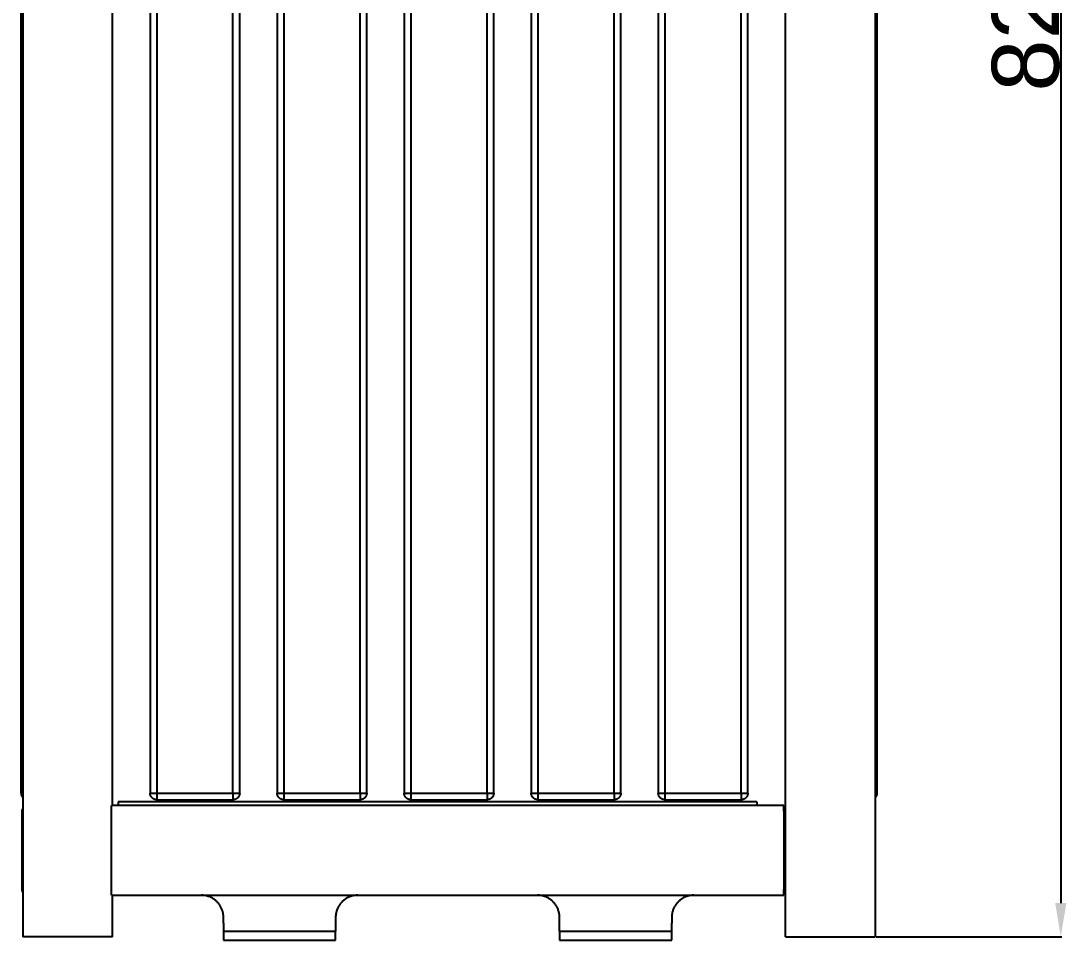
# Model space of a CAD drawing. Header units: millimetres. Extents: x 0 to 3480, y 0 to 2432.
# Drawn here: x 1505.9 to 1974.1, y 1158.8 to 1569 of the extents above; entities that cross this region are included whole.
import ezdxf

# ---------------------------------------------------------------- set-up
doc = ezdxf.new("R2010")
doc.units = ezdxf.units.MM
doc.header["$MEASUREMENT"] = 0
doc.layers.add('Domyślny', color=7, linetype='Continuous', true_color=0x000000)
doc.layers.add('Utwórz2D linie widoczne', color=7, linetype='Continuous', true_color=0x000000)
doc.styles.add('Arial', font='arial.ttf')
doc.dimstyles.new('Domyślny', dxfattribs={"dimtxt": 30, "dimasz": 15, "dimexe": 0.5, "dimexo": 0.5, "dimgap": 0.25, "dimtad": 1, "dimtoh": 1, "dimdec": 0, "dimzin": 1, "dimdsep": 46, "dimtxsty": 'Arial', "dimcen": 0.5, "dimazin": 0, "dimtfac": 1, "dimtdec": 4, "dimtix": 1, "dimtmove": 1, "dimatfit": 3, "dimfxl": 0, "dimtolj": 1, "dimtzin": 1, "dimarcsym": 0})

# ---------------------------------------------------------------- blocks, each defined once
blk = doc.blocks.new('*D2')
at = {"layer": 'Defpoints', "color": 0}
for p in [(1887.1, 1984.66), (1887.1, 1160.25), (1969.97, 1160.25)]:
    blk.add_point(p, dxfattribs=at)
at = {"layer": 'Domyślny', "color": 0, "lineweight": -2}
for p, q in [((1887.6, 1984.66), (1970.47, 1984.66)), ((1969.97, 1969.66), (1969.97, 1175.25)), ((1887.6, 1160.25), (1970.47, 1160.25))]:
    blk.add_line(p, q, dxfattribs=at)
at = {"layer": 'Domyślny', "color": 0}
for points in [[(1972.47, 1969.66), (1967.47, 1969.66), (1969.97, 1984.66)], [(1967.47, 1175.25), (1972.47, 1175.25), (1969.97, 1160.25)]]:
    blk.add_solid(points, dxfattribs=at)
at = {"layer": 'Domyślny', "color": 0, "insert": (1954.41, 1572.45), "char_height": 30, "attachment_point": 5, "rotation": 90, "style": 'Arial'}
blk.add_mtext('\\A1;824', dxfattribs=at)

msp = doc.modelspace()

# ---------------------------------------------------------------- linework, layer by layer
at = {"layer": 'Utwórz2D linie widoczne'}
for p, q in [((1506.74, 1940.25), (1506.74, 1160.25)), ((1546.74, 1218.78), (1546.74, 1938.45)), ((1847.1, 1160.25), (1847.1, 1938.45)), ((1887.1, 1940.25), (1887.1, 1160.25)), ((1505.9, 1933.39), (1505.9, 1224.39)), ((1563.52, 1933.39), (1563.52, 1224.39)), ((1566.52, 1933.39), (1566.52, 1224.39)), ((1600.52, 1224.39), (1600.52, 1933.39)), ((1603.52, 1224.39), (1603.52, 1933.39)), ((1620.22, 1933.39), (1620.22, 1224.39)), ((1623.22, 1933.39), (1623.22, 1224.39)), ((1657.22, 1224.39), (1657.22, 1933.39)), ((1660.22, 1224.39), (1660.22, 1933.39)), ((1676.92, 1933.39), (1676.92, 1224.39)), ((1679.92, 1933.39), (1679.92, 1224.39)), ((1713.92, 1224.39), (1713.92, 1933.39)), ((1716.92, 1224.39), (1716.92, 1933.39)), ((1733.62, 1933.39), (1733.62, 1224.39)), ((1736.62, 1933.39), (1736.62, 1224.39)), ((1770.62, 1224.39), (1770.62, 1933.39)), ((1773.62, 1224.39), (1773.62, 1933.39)), ((1790.32, 1933.39), (1790.32, 1224.39)), ((1793.32, 1933.39), (1793.32, 1224.39)), ((1827.32, 1224.39), (1827.32, 1933.39)), ((1830.32, 1224.39), (1830.32, 1933.39)), ((1887.94, 1933.39), (1887.94, 1224.39)), ((1506.74, 1224.39), (1505.9, 1224.39)), ((1505.9, 1224.39), (1505.9, 1224.29)), ((1505.9, 1224.29), (1505.91, 1224.18)), ((1505.91, 1224.18), (1505.92, 1224.08)), ((1505.92, 1224.08), (1505.93, 1223.98)), ((1505.93, 1223.98), (1505.95, 1223.87)), ((1505.95, 1223.87), (1505.97, 1223.77)), ((1505.97, 1223.77), (1505.99, 1223.67)), ((1505.99, 1223.67), (1506.02, 1223.57)), ((1506.02, 1223.57), (1506.05, 1223.47)), ((1506.05, 1223.47), (1506.08, 1223.37)), ((1506.08, 1223.37), (1506.12, 1223.27)), ((1506.12, 1223.27), (1506.16, 1223.17)), ((1506.16, 1223.17), (1506.2, 1223.08)), ((1506.2, 1223.08), (1506.25, 1222.99)), ((1506.25, 1222.99), (1506.3, 1222.9)), ((1506.3, 1222.9), (1506.35, 1222.81)), ((1506.35, 1222.81), (1506.41, 1222.72)), ((1506.41, 1222.72), (1506.47, 1222.63)), ((1506.47, 1222.63), (1506.53, 1222.55)), ((1506.53, 1222.55), (1506.6, 1222.47)), ((1506.6, 1222.47), (1506.67, 1222.39)), ((1506.67, 1222.39), (1506.74, 1222.31)), ((1563.52, 1224.39), (1566.52, 1224.39)), ((1563.52, 1224.39), (1563.52, 1224.39)), ((1563.52, 1224.29), (1563.52, 1224.39)), ((1563.53, 1224.19), (1563.52, 1224.29)), ((1563.53, 1224.09), (1563.53, 1224.19)), ((1563.55, 1223.98), (1563.53, 1224.09)), ((1563.56, 1223.88), (1563.55, 1223.98)), ((1563.58, 1223.78), (1563.56, 1223.88)), ((1563.6, 1223.68), (1563.58, 1223.78)), ((1563.63, 1223.58), (1563.6, 1223.68)), ((1563.66, 1223.49), (1563.63, 1223.58)), ((1563.69, 1223.39), (1563.66, 1223.49)), ((1563.73, 1223.29), (1563.69, 1223.39)), ((1563.77, 1223.2), (1563.73, 1223.29)), ((1563.81, 1223.1), (1563.77, 1223.2)), ((1563.85, 1223.01), (1563.81, 1223.1)), ((1563.9, 1222.92), (1563.85, 1223.01)), ((1563.96, 1222.83), (1563.9, 1222.92)), ((1564.01, 1222.75), (1563.96, 1222.83)), ((1564.07, 1222.66), (1564.01, 1222.75)), ((1564.13, 1222.58), (1564.07, 1222.66)), ((1564.19, 1222.5), (1564.13, 1222.58)), ((1564.26, 1222.42), (1564.19, 1222.5)), ((1564.33, 1222.35), (1564.26, 1222.42)), ((1564.4, 1222.27), (1564.33, 1222.35)), ((1564.47, 1222.2), (1564.4, 1222.27)), ((1564.55, 1222.13), (1564.47, 1222.2)), ((1564.63, 1222.07), (1564.55, 1222.13)), ((1564.71, 1222), (1564.63, 1222.07)), ((1564.79, 1221.94), (1564.71, 1222)), ((1566.52, 1224.39), (1600.52, 1224.39)), ((1566.52, 1224.39), (1566.52, 1221.39)), ((1600.52, 1224.39), (1603.52, 1224.39)), ((1600.52, 1224.39), (1600.52, 1221.39)), ((1602.33, 1222), (1602.25, 1221.94)), ((1602.41, 1222.07), (1602.33, 1222)), ((1602.49, 1222.13), (1602.41, 1222.07)), ((1602.57, 1222.2), (1602.49, 1222.13)), ((1602.64, 1222.27), (1602.57, 1222.2)), ((1602.71, 1222.35), (1602.64, 1222.27)), ((1602.78, 1222.42), (1602.71, 1222.35)), ((1602.85, 1222.5), (1602.78, 1222.42)), ((1602.91, 1222.58), (1602.85, 1222.5)), ((1602.97, 1222.66), (1602.91, 1222.58)), ((1603.03, 1222.75), (1602.97, 1222.66)), ((1603.08, 1222.83), (1603.03, 1222.75)), ((1603.13, 1222.92), (1603.08, 1222.83)), ((1603.18, 1223.01), (1603.13, 1222.92)), ((1603.23, 1223.1), (1603.18, 1223.01)), ((1603.27, 1223.2), (1603.23, 1223.1)), ((1603.31, 1223.29), (1603.27, 1223.2)), ((1603.35, 1223.39), (1603.31, 1223.29)), ((1603.38, 1223.49), (1603.35, 1223.39)), ((1603.41, 1223.58), (1603.38, 1223.49)), ((1603.43, 1223.68), (1603.41, 1223.58)), ((1603.46, 1223.78), (1603.43, 1223.68)), ((1603.48, 1223.88), (1603.46, 1223.78)), ((1603.49, 1223.98), (1603.48, 1223.88)), ((1603.5, 1224.09), (1603.49, 1223.98)), ((1603.51, 1224.19), (1603.5, 1224.09)), ((1603.52, 1224.29), (1603.51, 1224.19)), ((1603.52, 1224.39), (1603.52, 1224.29)), ((1620.22, 1224.39), (1623.22, 1224.39)), ((1620.22, 1224.39), (1620.22, 1224.39)), ((1620.22, 1224.29), (1620.22, 1224.39)), ((1620.23, 1224.19), (1620.22, 1224.29)), ((1620.23, 1224.09), (1620.23, 1224.19)), ((1620.25, 1223.98), (1620.23, 1224.09)), ((1620.26, 1223.88), (1620.25, 1223.98)), ((1620.28, 1223.78), (1620.26, 1223.88)), ((1620.3, 1223.68), (1620.28, 1223.78)), ((1620.33, 1223.58), (1620.3, 1223.68)), ((1620.36, 1223.49), (1620.33, 1223.58)), ((1620.39, 1223.39), (1620.36, 1223.49)), ((1620.43, 1223.29), (1620.39, 1223.39)), ((1620.47, 1223.2), (1620.43, 1223.29)), ((1620.51, 1223.1), (1620.47, 1223.2)), ((1620.55, 1223.01), (1620.51, 1223.1)), ((1620.6, 1222.92), (1620.55, 1223.01)), ((1620.66, 1222.83), (1620.6, 1222.92)), ((1620.71, 1222.75), (1620.66, 1222.83)), ((1620.77, 1222.66), (1620.71, 1222.75)), ((1620.83, 1222.58), (1620.77, 1222.66)), ((1620.89, 1222.5), (1620.83, 1222.58)), ((1620.96, 1222.42), (1620.89, 1222.5)), ((1621.03, 1222.35), (1620.96, 1222.42)), ((1621.1, 1222.27), (1621.03, 1222.35)), ((1621.17, 1222.2), (1621.1, 1222.27)), ((1621.25, 1222.13), (1621.17, 1222.2)), ((1621.33, 1222.07), (1621.25, 1222.13)), ((1621.41, 1222), (1621.33, 1222.07)), ((1621.49, 1221.94), (1621.41, 1222)), ((1623.22, 1224.39), (1657.22, 1224.39)), ((1623.22, 1224.39), (1623.22, 1221.39)), ((1657.22, 1224.39), (1660.22, 1224.39)), ((1657.22, 1224.39), (1657.22, 1221.39)), ((1659.03, 1222), (1658.95, 1221.94)), ((1659.11, 1222.07), (1659.03, 1222)), ((1659.19, 1222.13), (1659.11, 1222.07)), ((1659.27, 1222.2), (1659.19, 1222.13)), ((1659.34, 1222.27), (1659.27, 1222.2)), ((1659.41, 1222.35), (1659.34, 1222.27)), ((1659.48, 1222.42), (1659.41, 1222.35)), ((1659.55, 1222.5), (1659.48, 1222.42)), ((1659.61, 1222.58), (1659.55, 1222.5)), ((1659.67, 1222.66), (1659.61, 1222.58)), ((1659.73, 1222.75), (1659.67, 1222.66)), ((1659.78, 1222.83), (1659.73, 1222.75)), ((1659.83, 1222.92), (1659.78, 1222.83)), ((1659.88, 1223.01), (1659.83, 1222.92)), ((1659.93, 1223.1), (1659.88, 1223.01)), ((1659.97, 1223.2), (1659.93, 1223.1)), ((1660.01, 1223.29), (1659.97, 1223.2)), ((1660.05, 1223.39), (1660.01, 1223.29)), ((1660.08, 1223.49), (1660.05, 1223.39)), ((1660.11, 1223.58), (1660.08, 1223.49)), ((1660.13, 1223.68), (1660.11, 1223.58)), ((1660.16, 1223.78), (1660.13, 1223.68)), ((1660.18, 1223.88), (1660.16, 1223.78)), ((1660.19, 1223.98), (1660.18, 1223.88)), ((1660.2, 1224.09), (1660.19, 1223.98)), ((1660.21, 1224.19), (1660.2, 1224.09)), ((1660.22, 1224.29), (1660.21, 1224.19)), ((1660.22, 1224.39), (1660.22, 1224.29)), ((1676.92, 1224.39), (1679.92, 1224.39)), ((1676.92, 1224.39), (1676.92, 1224.39)), ((1676.92, 1224.29), (1676.92, 1224.39)), ((1676.93, 1224.19), (1676.92, 1224.29)), ((1676.93, 1224.09), (1676.93, 1224.19)), ((1676.95, 1223.98), (1676.93, 1224.09)), ((1676.96, 1223.88), (1676.95, 1223.98)), ((1676.98, 1223.78), (1676.96, 1223.88)), ((1677, 1223.68), (1676.98, 1223.78)), ((1677.03, 1223.58), (1677, 1223.68)), ((1677.06, 1223.49), (1677.03, 1223.58)), ((1677.09, 1223.39), (1677.06, 1223.49)), ((1677.13, 1223.29), (1677.09, 1223.39)), ((1677.17, 1223.2), (1677.13, 1223.29)), ((1677.21, 1223.1), (1677.17, 1223.2)), ((1677.25, 1223.01), (1677.21, 1223.1)), ((1677.3, 1222.92), (1677.25, 1223.01)), ((1677.36, 1222.83), (1677.3, 1222.92)), ((1677.41, 1222.75), (1677.36, 1222.83)), ((1677.47, 1222.66), (1677.41, 1222.75)), ((1677.53, 1222.58), (1677.47, 1222.66)), ((1677.59, 1222.5), (1677.53, 1222.58)), ((1677.66, 1222.42), (1677.59, 1222.5)), ((1677.73, 1222.35), (1677.66, 1222.42)), ((1677.8, 1222.27), (1677.73, 1222.35)), ((1677.87, 1222.2), (1677.8, 1222.27)), ((1677.95, 1222.13), (1677.87, 1222.2)), ((1678.03, 1222.07), (1677.95, 1222.13)), ((1678.11, 1222), (1678.03, 1222.07)), ((1678.19, 1221.94), (1678.11, 1222)), ((1679.92, 1224.39), (1713.92, 1224.39)), ((1679.92, 1224.39), (1679.92, 1221.39)), ((1713.92, 1224.39), (1716.92, 1224.39)), ((1713.92, 1224.39), (1713.92, 1221.39)), ((1715.73, 1222), (1715.65, 1221.94)), ((1715.81, 1222.07), (1715.73, 1222)), ((1715.89, 1222.13), (1715.81, 1222.07)), ((1715.97, 1222.2), (1715.89, 1222.13)), ((1716.04, 1222.27), (1715.97, 1222.2)), ((1716.11, 1222.35), (1716.04, 1222.27)), ((1716.18, 1222.42), (1716.11, 1222.35)), ((1716.25, 1222.5), (1716.18, 1222.42)), ((1716.31, 1222.58), (1716.25, 1222.5)), ((1716.37, 1222.66), (1716.31, 1222.58)), ((1716.43, 1222.75), (1716.37, 1222.66)), ((1716.48, 1222.83), (1716.43, 1222.75)), ((1716.53, 1222.92), (1716.48, 1222.83)), ((1716.58, 1223.01), (1716.53, 1222.92)), ((1716.63, 1223.1), (1716.58, 1223.01)), ((1716.67, 1223.2), (1716.63, 1223.1)), ((1716.71, 1223.29), (1716.67, 1223.2)), ((1716.75, 1223.39), (1716.71, 1223.29)), ((1716.78, 1223.49), (1716.75, 1223.39)), ((1716.81, 1223.58), (1716.78, 1223.49)), ((1716.83, 1223.68), (1716.81, 1223.58)), ((1716.86, 1223.78), (1716.83, 1223.68)), ((1716.88, 1223.88), (1716.86, 1223.78)), ((1716.89, 1223.98), (1716.88, 1223.88)), ((1716.9, 1224.09), (1716.89, 1223.98)), ((1716.91, 1224.19), (1716.9, 1224.09)), ((1716.92, 1224.29), (1716.91, 1224.19)), ((1716.92, 1224.39), (1716.92, 1224.29)), ((1733.62, 1224.39), (1736.62, 1224.39)), ((1733.62, 1224.39), (1733.62, 1224.39)), ((1733.62, 1224.29), (1733.62, 1224.39)), ((1733.63, 1224.19), (1733.62, 1224.29)), ((1733.63, 1224.09), (1733.63, 1224.19)), ((1733.65, 1223.98), (1733.63, 1224.09)), ((1733.66, 1223.88), (1733.65, 1223.98)), ((1733.68, 1223.78), (1733.66, 1223.88)), ((1733.7, 1223.68), (1733.68, 1223.78)), ((1733.73, 1223.58), (1733.7, 1223.68)), ((1733.76, 1223.49), (1733.73, 1223.58)), ((1733.79, 1223.39), (1733.76, 1223.49)), ((1733.83, 1223.29), (1733.79, 1223.39)), ((1733.87, 1223.2), (1733.83, 1223.29)), ((1733.91, 1223.1), (1733.87, 1223.2)), ((1733.95, 1223.01), (1733.91, 1223.1)), ((1734, 1222.92), (1733.95, 1223.01)), ((1734.06, 1222.83), (1734, 1222.92)), ((1734.11, 1222.75), (1734.06, 1222.83)), ((1734.17, 1222.66), (1734.11, 1222.75)), ((1734.23, 1222.58), (1734.17, 1222.66)), ((1734.29, 1222.5), (1734.23, 1222.58)), ((1734.36, 1222.42), (1734.29, 1222.5)), ((1734.43, 1222.35), (1734.36, 1222.42)), ((1734.5, 1222.27), (1734.43, 1222.35)), ((1734.57, 1222.2), (1734.5, 1222.27)), ((1734.65, 1222.13), (1734.57, 1222.2)), ((1734.73, 1222.07), (1734.65, 1222.13)), ((1734.81, 1222), (1734.73, 1222.07)), ((1734.89, 1221.94), (1734.81, 1222)), ((1736.62, 1224.39), (1770.62, 1224.39)), ((1736.62, 1224.39), (1736.62, 1221.39)), ((1770.62, 1224.39), (1773.62, 1224.39)), ((1770.62, 1224.39), (1770.62, 1221.39)), ((1772.43, 1222), (1772.35, 1221.94)), ((1772.51, 1222.07), (1772.43, 1222)), ((1772.59, 1222.13), (1772.51, 1222.07)), ((1772.67, 1222.2), (1772.59, 1222.13)), ((1772.74, 1222.27), (1772.67, 1222.2)), ((1772.81, 1222.35), (1772.74, 1222.27)), ((1772.88, 1222.42), (1772.81, 1222.35)), ((1772.95, 1222.5), (1772.88, 1222.42)), ((1773.01, 1222.58), (1772.95, 1222.5)), ((1773.07, 1222.66), (1773.01, 1222.58)), ((1773.13, 1222.75), (1773.07, 1222.66)), ((1773.18, 1222.83), (1773.13, 1222.75)), ((1773.23, 1222.92), (1773.18, 1222.83)), ((1773.28, 1223.01), (1773.23, 1222.92)), ((1773.33, 1223.1), (1773.28, 1223.01)), ((1773.37, 1223.2), (1773.33, 1223.1)), ((1773.41, 1223.29), (1773.37, 1223.2)), ((1773.45, 1223.39), (1773.41, 1223.29)), ((1773.48, 1223.49), (1773.45, 1223.39)), ((1773.51, 1223.58), (1773.48, 1223.49)), ((1773.53, 1223.68), (1773.51, 1223.58)), ((1773.56, 1223.78), (1773.53, 1223.68)), ((1773.58, 1223.88), (1773.56, 1223.78)), ((1773.59, 1223.98), (1773.58, 1223.88)), ((1773.6, 1224.09), (1773.59, 1223.98)), ((1773.61, 1224.19), (1773.6, 1224.09)), ((1773.62, 1224.29), (1773.61, 1224.19)), ((1773.62, 1224.39), (1773.62, 1224.29)), ((1790.32, 1224.39), (1793.32, 1224.39)), ((1790.32, 1224.39), (1790.32, 1224.39)), ((1790.32, 1224.29), (1790.32, 1224.39)), ((1790.33, 1224.19), (1790.32, 1224.29)), ((1790.33, 1224.09), (1790.33, 1224.19)), ((1790.35, 1223.98), (1790.33, 1224.09)), ((1790.36, 1223.88), (1790.35, 1223.98)), ((1790.38, 1223.78), (1790.36, 1223.88)), ((1790.4, 1223.68), (1790.38, 1223.78)), ((1790.43, 1223.58), (1790.4, 1223.68)), ((1790.46, 1223.49), (1790.43, 1223.58)), ((1790.49, 1223.39), (1790.46, 1223.49)), ((1790.53, 1223.29), (1790.49, 1223.39)), ((1790.57, 1223.2), (1790.53, 1223.29)), ((1790.61, 1223.1), (1790.57, 1223.2)), ((1790.65, 1223.01), (1790.61, 1223.1)), ((1790.7, 1222.92), (1790.65, 1223.01)), ((1790.76, 1222.83), (1790.7, 1222.92)), ((1790.81, 1222.75), (1790.76, 1222.83)), ((1790.87, 1222.66), (1790.81, 1222.75)), ((1790.93, 1222.58), (1790.87, 1222.66)), ((1790.99, 1222.5), (1790.93, 1222.58)), ((1791.06, 1222.42), (1790.99, 1222.5)), ((1791.13, 1222.35), (1791.06, 1222.42)), ((1791.2, 1222.27), (1791.13, 1222.35)), ((1791.27, 1222.2), (1791.2, 1222.27)), ((1791.35, 1222.13), (1791.27, 1222.2)), ((1791.43, 1222.07), (1791.35, 1222.13)), ((1791.51, 1222), (1791.43, 1222.07)), ((1791.59, 1221.94), (1791.51, 1222)), ((1793.32, 1224.39), (1827.32, 1224.39)), ((1793.32, 1224.39), (1793.32, 1221.39)), ((1827.32, 1224.39), (1830.32, 1224.39)), ((1827.32, 1224.39), (1827.32, 1221.39)), ((1829.13, 1222), (1829.05, 1221.94)), ((1829.21, 1222.07), (1829.13, 1222)), ((1829.29, 1222.13), (1829.21, 1222.07)), ((1829.37, 1222.2), (1829.29, 1222.13)), ((1829.44, 1222.27), (1829.37, 1222.2)), ((1829.51, 1222.35), (1829.44, 1222.27)), ((1829.58, 1222.42), (1829.51, 1222.35)), ((1829.65, 1222.5), (1829.58, 1222.42)), ((1829.71, 1222.58), (1829.65, 1222.5)), ((1829.77, 1222.66), (1829.71, 1222.58)), ((1829.83, 1222.75), (1829.77, 1222.66)), ((1829.88, 1222.83), (1829.83, 1222.75)), ((1829.93, 1222.92), (1829.88, 1222.83)), ((1829.98, 1223.01), (1829.93, 1222.92)), ((1830.03, 1223.1), (1829.98, 1223.01)), ((1830.07, 1223.2), (1830.03, 1223.1)), ((1830.11, 1223.29), (1830.07, 1223.2)), ((1830.15, 1223.39), (1830.11, 1223.29)), ((1830.18, 1223.49), (1830.15, 1223.39)), ((1830.21, 1223.58), (1830.18, 1223.49)), ((1830.23, 1223.68), (1830.21, 1223.58)), ((1830.26, 1223.78), (1830.23, 1223.68)), ((1830.28, 1223.88), (1830.26, 1223.78)), ((1830.29, 1223.98), (1830.28, 1223.88)), ((1830.3, 1224.09), (1830.29, 1223.98)), ((1830.31, 1224.19), (1830.3, 1224.09)), ((1830.32, 1224.29), (1830.31, 1224.19)), ((1830.32, 1224.39), (1830.32, 1224.29)), ((1887.1, 1224.39), (1887.94, 1224.39)), ((1887.17, 1222.39), (1887.1, 1222.31)), ((1887.24, 1222.47), (1887.17, 1222.39)), ((1887.3, 1222.55), (1887.24, 1222.47)), ((1887.37, 1222.63), (1887.3, 1222.55)), ((1887.43, 1222.72), (1887.37, 1222.63)), ((1887.48, 1222.81), (1887.43, 1222.72)), ((1887.54, 1222.9), (1887.48, 1222.81)), ((1887.59, 1222.99), (1887.54, 1222.9)), ((1887.63, 1223.08), (1887.59, 1222.99)), ((1887.68, 1223.17), (1887.63, 1223.08)), ((1887.72, 1223.27), (1887.68, 1223.17)), ((1887.76, 1223.37), (1887.72, 1223.27)), ((1887.79, 1223.47), (1887.76, 1223.37)), ((1887.82, 1223.57), (1887.79, 1223.47)), ((1887.85, 1223.67), (1887.82, 1223.57)), ((1887.87, 1223.77), (1887.85, 1223.67)), ((1887.89, 1223.87), (1887.87, 1223.77)), ((1887.91, 1223.98), (1887.89, 1223.87)), ((1887.92, 1224.08), (1887.91, 1223.98)), ((1887.93, 1224.18), (1887.92, 1224.08)), ((1887.94, 1224.29), (1887.93, 1224.18)), ((1887.94, 1224.39), (1887.94, 1224.29)), ((1506.54, 1217.32), (1506.5, 1217.25)), ((1506.57, 1217.4), (1506.54, 1217.32)), ((1506.61, 1217.47), (1506.57, 1217.4)), ((1506.65, 1217.54), (1506.61, 1217.47)), ((1506.69, 1217.62), (1506.65, 1217.54)), ((1506.74, 1217.68), (1506.69, 1217.62)), ((1846.31, 1218.78), (1546.31, 1218.78)), ((1546.31, 1216.28), (1546.31, 1218.78)), ((1549.32, 1220.45), (1549.32, 1218.78)), ((1834.32, 1220.45), (1549.32, 1220.45)), ((1564.87, 1221.88), (1564.79, 1221.94)), ((1564.96, 1221.83), (1564.87, 1221.88)), ((1565.05, 1221.78), (1564.96, 1221.83)), ((1565.14, 1221.73), (1565.05, 1221.78)), ((1565.23, 1221.68), (1565.14, 1221.73)), ((1565.32, 1221.64), (1565.23, 1221.68)), ((1565.42, 1221.6), (1565.32, 1221.64)), ((1565.51, 1221.57), (1565.42, 1221.6)), ((1565.61, 1221.53), (1565.51, 1221.57)), ((1565.71, 1221.5), (1565.61, 1221.53)), ((1565.81, 1221.48), (1565.71, 1221.5)), ((1565.91, 1221.46), (1565.81, 1221.48)), ((1566.01, 1221.44), (1565.91, 1221.46)), ((1566.11, 1221.42), (1566.01, 1221.44)), ((1566.21, 1221.41), (1566.11, 1221.42)), ((1566.31, 1221.4), (1566.21, 1221.41)), ((1566.42, 1221.4), (1566.31, 1221.4)), ((1566.52, 1221.39), (1566.42, 1221.4)), ((1566.52, 1221.39), (1600.52, 1221.39)), ((1600.62, 1221.4), (1600.52, 1221.39)), ((1600.72, 1221.4), (1600.62, 1221.4)), ((1600.83, 1221.41), (1600.72, 1221.4)), ((1600.93, 1221.42), (1600.83, 1221.41)), ((1601.03, 1221.44), (1600.93, 1221.42)), ((1601.13, 1221.46), (1601.03, 1221.44)), ((1601.23, 1221.48), (1601.13, 1221.46)), ((1601.33, 1221.5), (1601.23, 1221.48)), ((1601.43, 1221.53), (1601.33, 1221.5)), ((1601.52, 1221.57), (1601.43, 1221.53)), ((1601.62, 1221.6), (1601.52, 1221.57)), ((1601.71, 1221.64), (1601.62, 1221.6)), ((1601.81, 1221.68), (1601.71, 1221.64)), ((1601.9, 1221.73), (1601.81, 1221.68)), ((1601.99, 1221.78), (1601.9, 1221.73)), ((1602.08, 1221.83), (1601.99, 1221.78)), ((1602.16, 1221.88), (1602.08, 1221.83)), ((1602.25, 1221.94), (1602.16, 1221.88)), ((1621.57, 1221.88), (1621.49, 1221.94)), ((1621.66, 1221.83), (1621.57, 1221.88)), ((1621.75, 1221.78), (1621.66, 1221.83)), ((1621.84, 1221.73), (1621.75, 1221.78)), ((1621.93, 1221.68), (1621.84, 1221.73)), ((1622.02, 1221.64), (1621.93, 1221.68)), ((1622.12, 1221.6), (1622.02, 1221.64)), ((1622.21, 1221.57), (1622.12, 1221.6)), ((1622.31, 1221.53), (1622.21, 1221.57)), ((1622.41, 1221.5), (1622.31, 1221.53)), ((1622.51, 1221.48), (1622.41, 1221.5)), ((1622.61, 1221.46), (1622.51, 1221.48)), ((1622.71, 1221.44), (1622.61, 1221.46)), ((1622.81, 1221.42), (1622.71, 1221.44)), ((1622.91, 1221.41), (1622.81, 1221.42)), ((1623.01, 1221.4), (1622.91, 1221.41)), ((1623.12, 1221.4), (1623.01, 1221.4)), ((1623.22, 1221.39), (1623.12, 1221.4)), ((1623.22, 1221.39), (1657.22, 1221.39)), ((1657.32, 1221.4), (1657.22, 1221.39)), ((1657.42, 1221.4), (1657.32, 1221.4)), ((1657.53, 1221.41), (1657.42, 1221.4)), ((1657.63, 1221.42), (1657.53, 1221.41)), ((1657.73, 1221.44), (1657.63, 1221.42)), ((1657.83, 1221.46), (1657.73, 1221.44)), ((1657.93, 1221.48), (1657.83, 1221.46)), ((1658.03, 1221.5), (1657.93, 1221.48)), ((1658.13, 1221.53), (1658.03, 1221.5)), ((1658.22, 1221.57), (1658.13, 1221.53)), ((1658.32, 1221.6), (1658.22, 1221.57)), ((1658.41, 1221.64), (1658.32, 1221.6)), ((1658.51, 1221.68), (1658.41, 1221.64)), ((1658.6, 1221.73), (1658.51, 1221.68)), ((1658.69, 1221.78), (1658.6, 1221.73)), ((1658.78, 1221.83), (1658.69, 1221.78)), ((1658.86, 1221.88), (1658.78, 1221.83)), ((1658.95, 1221.94), (1658.86, 1221.88)), ((1678.27, 1221.88), (1678.19, 1221.94)), ((1678.36, 1221.83), (1678.27, 1221.88)), ((1678.45, 1221.78), (1678.36, 1221.83)), ((1678.54, 1221.73), (1678.45, 1221.78)), ((1678.63, 1221.68), (1678.54, 1221.73)), ((1678.72, 1221.64), (1678.63, 1221.68)), ((1678.82, 1221.6), (1678.72, 1221.64)), ((1678.91, 1221.57), (1678.82, 1221.6)), ((1679.01, 1221.53), (1678.91, 1221.57)), ((1679.11, 1221.5), (1679.01, 1221.53)), ((1679.21, 1221.48), (1679.11, 1221.5)), ((1679.31, 1221.46), (1679.21, 1221.48)), ((1679.41, 1221.44), (1679.31, 1221.46)), ((1679.51, 1221.42), (1679.41, 1221.44)), ((1679.61, 1221.41), (1679.51, 1221.42)), ((1679.71, 1221.4), (1679.61, 1221.41)), ((1679.82, 1221.4), (1679.71, 1221.4)), ((1679.92, 1221.39), (1679.82, 1221.4)), ((1679.92, 1221.39), (1713.92, 1221.39)), ((1714.02, 1221.4), (1713.92, 1221.39)), ((1714.12, 1221.4), (1714.02, 1221.4)), ((1714.23, 1221.41), (1714.12, 1221.4)), ((1714.33, 1221.42), (1714.23, 1221.41)), ((1714.43, 1221.44), (1714.33, 1221.42)), ((1714.53, 1221.46), (1714.43, 1221.44)), ((1714.63, 1221.48), (1714.53, 1221.46)), ((1714.73, 1221.5), (1714.63, 1221.48)), ((1714.83, 1221.53), (1714.73, 1221.5)), ((1714.92, 1221.57), (1714.83, 1221.53)), ((1715.02, 1221.6), (1714.92, 1221.57)), ((1715.11, 1221.64), (1715.02, 1221.6)), ((1715.21, 1221.68), (1715.11, 1221.64)), ((1715.3, 1221.73), (1715.21, 1221.68)), ((1715.39, 1221.78), (1715.3, 1221.73)), ((1715.48, 1221.83), (1715.39, 1221.78)), ((1715.56, 1221.88), (1715.48, 1221.83)), ((1715.65, 1221.94), (1715.56, 1221.88)), ((1734.97, 1221.88), (1734.89, 1221.94)), ((1735.06, 1221.83), (1734.97, 1221.88)), ((1735.15, 1221.78), (1735.06, 1221.83)), ((1735.24, 1221.73), (1735.15, 1221.78)), ((1735.33, 1221.68), (1735.24, 1221.73)), ((1735.42, 1221.64), (1735.33, 1221.68)), ((1735.52, 1221.6), (1735.42, 1221.64)), ((1735.61, 1221.57), (1735.52, 1221.6)), ((1735.71, 1221.53), (1735.61, 1221.57)), ((1735.81, 1221.5), (1735.71, 1221.53)), ((1735.91, 1221.48), (1735.81, 1221.5)), ((1736.01, 1221.46), (1735.91, 1221.48)), ((1736.11, 1221.44), (1736.01, 1221.46)), ((1736.21, 1221.42), (1736.11, 1221.44)), ((1736.31, 1221.41), (1736.21, 1221.42)), ((1736.41, 1221.4), (1736.31, 1221.41)), ((1736.52, 1221.4), (1736.41, 1221.4)), ((1736.62, 1221.39), (1736.52, 1221.4)), ((1736.62, 1221.39), (1770.62, 1221.39)), ((1770.72, 1221.4), (1770.62, 1221.39)), ((1770.82, 1221.4), (1770.72, 1221.4)), ((1770.93, 1221.41), (1770.82, 1221.4)), ((1771.03, 1221.42), (1770.93, 1221.41)), ((1771.13, 1221.44), (1771.03, 1221.42)), ((1771.23, 1221.46), (1771.13, 1221.44)), ((1771.33, 1221.48), (1771.23, 1221.46)), ((1771.43, 1221.5), (1771.33, 1221.48)), ((1771.53, 1221.53), (1771.43, 1221.5)), ((1771.62, 1221.57), (1771.53, 1221.53)), ((1771.72, 1221.6), (1771.62, 1221.57)), ((1771.81, 1221.64), (1771.72, 1221.6)), ((1771.91, 1221.68), (1771.81, 1221.64)), ((1772, 1221.73), (1771.91, 1221.68)), ((1772.09, 1221.78), (1772, 1221.73)), ((1772.18, 1221.83), (1772.09, 1221.78)), ((1772.26, 1221.88), (1772.18, 1221.83)), ((1772.35, 1221.94), (1772.26, 1221.88)), ((1791.67, 1221.88), (1791.59, 1221.94)), ((1791.76, 1221.83), (1791.67, 1221.88)), ((1791.85, 1221.78), (1791.76, 1221.83)), ((1791.94, 1221.73), (1791.85, 1221.78)), ((1792.03, 1221.68), (1791.94, 1221.73)), ((1792.12, 1221.64), (1792.03, 1221.68)), ((1792.22, 1221.6), (1792.12, 1221.64)), ((1792.31, 1221.57), (1792.22, 1221.6)), ((1792.41, 1221.53), (1792.31, 1221.57)), ((1792.51, 1221.5), (1792.41, 1221.53)), ((1792.61, 1221.48), (1792.51, 1221.5)), ((1792.71, 1221.46), (1792.61, 1221.48)), ((1792.81, 1221.44), (1792.71, 1221.46)), ((1792.91, 1221.42), (1792.81, 1221.44)), ((1793.01, 1221.41), (1792.91, 1221.42)), ((1793.11, 1221.4), (1793.01, 1221.41)), ((1793.22, 1221.4), (1793.11, 1221.4)), ((1793.32, 1221.39), (1793.22, 1221.4)), ((1793.32, 1221.39), (1827.32, 1221.39)), ((1827.42, 1221.4), (1827.32, 1221.39)), ((1827.52, 1221.4), (1827.42, 1221.4)), ((1827.63, 1221.41), (1827.52, 1221.4)), ((1827.73, 1221.42), (1827.63, 1221.41)), ((1827.83, 1221.44), (1827.73, 1221.42)), ((1827.93, 1221.46), (1827.83, 1221.44)), ((1828.03, 1221.48), (1827.93, 1221.46)), ((1828.13, 1221.5), (1828.03, 1221.48)), ((1828.23, 1221.53), (1828.13, 1221.5)), ((1828.32, 1221.57), (1828.23, 1221.53)), ((1828.42, 1221.6), (1828.32, 1221.57)), ((1828.51, 1221.64), (1828.42, 1221.6)), ((1828.61, 1221.68), (1828.51, 1221.64)), ((1828.7, 1221.73), (1828.61, 1221.68)), ((1828.79, 1221.78), (1828.7, 1221.73)), ((1828.88, 1221.83), (1828.79, 1221.78)), ((1828.96, 1221.88), (1828.88, 1221.83)), ((1829.05, 1221.94), (1828.96, 1221.88)), ((1834.32, 1220.45), (1834.32, 1218.78)), ((1846.31, 1216.28), (1846.31, 1218.78)), ((1846.51, 1217.26), (1846.54, 1217.34)), ((1846.54, 1217.34), (1846.58, 1217.42)), ((1846.58, 1217.42), (1846.62, 1217.49)), ((1846.62, 1217.49), (1846.67, 1217.57)), ((1846.67, 1217.57), (1846.71, 1217.64)), ((1846.71, 1217.64), (1846.76, 1217.71)), ((1846.76, 1217.71), (1846.81, 1217.78)), ((1846.81, 1217.78), (1846.86, 1217.85)), ((1846.86, 1217.85), (1846.92, 1217.92)), ((1846.92, 1217.92), (1846.98, 1217.98)), ((1846.98, 1217.98), (1847.04, 1218.05)), ((1847.04, 1218.05), (1847.1, 1218.11)), ((1506.32, 1216.45), (1506.31, 1216.37)), ((1506.31, 1216.37), (1506.31, 1216.28)), ((1506.31, 1216.28), (1506.31, 1181.28)), ((1506.33, 1216.61), (1506.32, 1216.53)), ((1506.32, 1216.53), (1506.32, 1216.45)), ((1506.34, 1216.69), (1506.33, 1216.61)), ((1506.36, 1216.78), (1506.34, 1216.69)), ((1506.38, 1216.86), (1506.36, 1216.78)), ((1506.4, 1216.94), (1506.38, 1216.86)), ((1506.42, 1217.02), (1506.4, 1216.94)), ((1506.45, 1217.09), (1506.42, 1217.02)), ((1506.47, 1217.17), (1506.45, 1217.09)), ((1506.5, 1217.25), (1506.47, 1217.17)), ((1546.31, 1181.28), (1546.31, 1216.28)), ((1846.31, 1216.43), (1846.32, 1216.51)), ((1846.31, 1216.34), (1846.31, 1216.43)), ((1846.31, 1216.35), (1846.31, 1216.4)), ((1846.31, 1216.28), (1846.31, 1181.28)), ((1846.32, 1216.51), (1846.33, 1216.6)), ((1846.33, 1216.6), (1846.34, 1216.68)), ((1846.34, 1216.68), (1846.36, 1216.77)), ((1846.36, 1216.77), (1846.38, 1216.85)), ((1846.38, 1216.85), (1846.4, 1216.94)), ((1846.4, 1216.94), (1846.42, 1217.02)), ((1846.42, 1217.02), (1846.45, 1217.1)), ((1846.45, 1217.1), (1846.48, 1217.18)), ((1846.48, 1217.18), (1846.51, 1217.26)), ((1506.31, 1181.28), (1506.31, 1181.2)), ((1506.31, 1181.2), (1506.32, 1181.12)), ((1506.32, 1181.12), (1506.32, 1181.04)), ((1506.32, 1181.04), (1506.33, 1180.95)), ((1506.33, 1180.95), (1506.34, 1180.87)), ((1506.34, 1180.87), (1506.36, 1180.79)), ((1506.36, 1180.79), (1506.38, 1180.71)), ((1506.38, 1180.71), (1506.4, 1180.63)), ((1506.4, 1180.63), (1506.42, 1180.55)), ((1506.42, 1180.55), (1506.45, 1180.47)), ((1506.45, 1180.47), (1506.47, 1180.4)), ((1506.47, 1180.4), (1506.5, 1180.32)), ((1506.5, 1180.32), (1506.54, 1180.24)), ((1506.54, 1180.24), (1506.57, 1180.17)), ((1506.57, 1180.17), (1506.61, 1180.1)), ((1506.61, 1180.1), (1506.65, 1180.02)), ((1506.65, 1180.02), (1506.69, 1179.95)), ((1506.69, 1179.95), (1506.74, 1179.88)), ((1546.31, 1178.78), (1546.31, 1181.28)), ((1846.31, 1178.78), (1846.31, 1181.28)), ((1846.31, 1181.14), (1846.31, 1181.23)), ((1846.32, 1181.06), (1846.31, 1181.14)), ((1846.33, 1180.97), (1846.32, 1181.06)), ((1846.34, 1180.88), (1846.33, 1180.97)), ((1846.36, 1180.8), (1846.34, 1180.88)), ((1846.38, 1180.72), (1846.36, 1180.8)), ((1846.4, 1180.63), (1846.38, 1180.72)), ((1846.42, 1180.55), (1846.4, 1180.63)), ((1846.45, 1180.47), (1846.42, 1180.55)), ((1846.48, 1180.39), (1846.45, 1180.47)), ((1846.51, 1180.31), (1846.48, 1180.39)), ((1846.54, 1180.23), (1846.51, 1180.31)), ((1846.58, 1180.15), (1846.54, 1180.23)), ((1846.62, 1180.07), (1846.58, 1180.15)), ((1846.67, 1180), (1846.62, 1180.07)), ((1846.71, 1179.93), (1846.67, 1180)), ((1846.76, 1179.85), (1846.71, 1179.93)), ((1846.81, 1179.78), (1846.76, 1179.85)), ((1546.31, 1178.78), (1846.31, 1178.78)), ((1546.74, 1160.25), (1546.74, 1178.78)), ((1586.77, 1178.77), (1586.42, 1178.78)), ((1587.11, 1178.75), (1586.77, 1178.77)), ((1587.46, 1178.72), (1587.11, 1178.75)), ((1587.8, 1178.67), (1587.46, 1178.72)), ((1588.14, 1178.61), (1587.8, 1178.67)), ((1588.48, 1178.55), (1588.14, 1178.61)), ((1588.82, 1178.46), (1588.48, 1178.55)), ((1589.15, 1178.37), (1588.82, 1178.46)), ((1589.48, 1178.27), (1589.15, 1178.37)), ((1589.81, 1178.15), (1589.48, 1178.27)), ((1590.13, 1178.02), (1589.81, 1178.15)), ((1590.45, 1177.89), (1590.13, 1178.02)), ((1590.76, 1177.74), (1590.45, 1177.89)), ((1591.07, 1177.58), (1590.76, 1177.74)), ((1591.37, 1177.41), (1591.07, 1177.58)), ((1591.67, 1177.23), (1591.37, 1177.41)), ((1591.96, 1177.04), (1591.67, 1177.23)), ((1592.24, 1176.83), (1591.96, 1177.04)), ((1592.52, 1176.62), (1592.24, 1176.83)), ((1592.79, 1176.4), (1592.52, 1176.62)), ((1593.05, 1176.18), (1592.79, 1176.4)), ((1593.3, 1175.94), (1593.05, 1176.18)), ((1593.54, 1175.69), (1593.3, 1175.94)), ((1593.78, 1175.44), (1593.54, 1175.69)), ((1594, 1175.17), (1593.78, 1175.44)), ((1594.22, 1174.9), (1594, 1175.17)), ((1648.62, 1175.17), (1648.4, 1174.9)), ((1648.84, 1175.44), (1648.62, 1175.17)), ((1649.08, 1175.69), (1648.84, 1175.44)), ((1649.32, 1175.94), (1649.08, 1175.69)), ((1649.58, 1176.18), (1649.32, 1175.94)), ((1649.84, 1176.4), (1649.58, 1176.18)), ((1650.1, 1176.62), (1649.84, 1176.4)), ((1650.38, 1176.83), (1650.1, 1176.62)), ((1650.66, 1177.04), (1650.38, 1176.83)), ((1650.95, 1177.23), (1650.66, 1177.04)), ((1651.25, 1177.41), (1650.95, 1177.23)), ((1651.55, 1177.58), (1651.25, 1177.41)), ((1651.86, 1177.74), (1651.55, 1177.58)), ((1652.17, 1177.89), (1651.86, 1177.74)), ((1652.49, 1178.02), (1652.17, 1177.89)), ((1652.81, 1178.15), (1652.49, 1178.02)), ((1653.14, 1178.27), (1652.81, 1178.15)), ((1653.47, 1178.37), (1653.14, 1178.27)), ((1653.8, 1178.46), (1653.47, 1178.37)), ((1654.14, 1178.55), (1653.8, 1178.46)), ((1654.48, 1178.61), (1654.14, 1178.55)), ((1654.82, 1178.67), (1654.48, 1178.61)), ((1655.16, 1178.72), (1654.82, 1178.67)), ((1655.51, 1178.75), (1655.16, 1178.72)), ((1655.85, 1178.77), (1655.51, 1178.75)), ((1656.2, 1178.78), (1655.85, 1178.77)), ((1736.77, 1178.77), (1736.42, 1178.78)), ((1737.11, 1178.75), (1736.77, 1178.77)), ((1737.46, 1178.72), (1737.11, 1178.75)), ((1737.8, 1178.67), (1737.46, 1178.72)), ((1738.14, 1178.61), (1737.8, 1178.67)), ((1738.48, 1178.55), (1738.14, 1178.61)), ((1738.82, 1178.46), (1738.48, 1178.55)), ((1739.15, 1178.37), (1738.82, 1178.46)), ((1739.48, 1178.27), (1739.15, 1178.37)), ((1739.81, 1178.15), (1739.48, 1178.27)), ((1740.13, 1178.02), (1739.81, 1178.15)), ((1740.45, 1177.89), (1740.13, 1178.02)), ((1740.76, 1177.74), (1740.45, 1177.89)), ((1741.07, 1177.58), (1740.76, 1177.74)), ((1741.37, 1177.41), (1741.07, 1177.58)), ((1741.67, 1177.23), (1741.37, 1177.41)), ((1741.96, 1177.04), (1741.67, 1177.23)), ((1742.24, 1176.83), (1741.96, 1177.04)), ((1742.52, 1176.62), (1742.24, 1176.83)), ((1742.79, 1176.4), (1742.52, 1176.62)), ((1743.05, 1176.18), (1742.79, 1176.4)), ((1743.3, 1175.94), (1743.05, 1176.18)), ((1743.54, 1175.69), (1743.3, 1175.94)), ((1743.78, 1175.44), (1743.54, 1175.69)), ((1744, 1175.17), (1743.78, 1175.44)), ((1744.22, 1174.9), (1744, 1175.17)), ((1798.62, 1175.17), (1798.4, 1174.9)), ((1798.84, 1175.44), (1798.62, 1175.17)), ((1799.08, 1175.69), (1798.84, 1175.44)), ((1799.32, 1175.94), (1799.08, 1175.69)), ((1799.58, 1176.18), (1799.32, 1175.94)), ((1799.84, 1176.4), (1799.58, 1176.18)), ((1800.1, 1176.62), (1799.84, 1176.4)), ((1800.38, 1176.83), (1800.1, 1176.62)), ((1800.66, 1177.04), (1800.38, 1176.83)), ((1800.95, 1177.23), (1800.66, 1177.04)), ((1801.25, 1177.41), (1800.95, 1177.23)), ((1801.55, 1177.58), (1801.25, 1177.41)), ((1801.86, 1177.74), (1801.55, 1177.58)), ((1802.17, 1177.89), (1801.86, 1177.74)), ((1802.49, 1178.02), (1802.17, 1177.89)), ((1802.81, 1178.15), (1802.49, 1178.02)), ((1803.14, 1178.27), (1802.81, 1178.15)), ((1803.47, 1178.37), (1803.14, 1178.27)), ((1803.8, 1178.46), (1803.47, 1178.37)), ((1804.14, 1178.55), (1803.8, 1178.46)), ((1804.48, 1178.61), (1804.14, 1178.55)), ((1804.82, 1178.67), (1804.48, 1178.61)), ((1805.16, 1178.72), (1804.82, 1178.67)), ((1805.51, 1178.75), (1805.16, 1178.72)), ((1805.85, 1178.77), (1805.51, 1178.75)), ((1806.2, 1178.78), (1805.85, 1178.77)), ((1846.86, 1179.72), (1846.81, 1179.78)), ((1846.92, 1179.65), (1846.86, 1179.72)), ((1846.98, 1179.58), (1846.92, 1179.65)), ((1847.04, 1179.52), (1846.98, 1179.58)), ((1847.1, 1179.46), (1847.04, 1179.52)), ((1594.43, 1174.63), (1594.22, 1174.9)), ((1594.62, 1174.34), (1594.43, 1174.63)), ((1594.81, 1174.05), (1594.62, 1174.34)), ((1594.99, 1173.75), (1594.81, 1174.05)), ((1595.16, 1173.45), (1594.99, 1173.75)), ((1595.31, 1173.14), (1595.16, 1173.45)), ((1595.46, 1172.82), (1595.31, 1173.14)), ((1595.59, 1172.5), (1595.46, 1172.82)), ((1595.72, 1172.18), (1595.59, 1172.5)), ((1595.83, 1171.85), (1595.72, 1172.18)), ((1595.93, 1171.52), (1595.83, 1171.85)), ((1596.02, 1171.19), (1595.93, 1171.52)), ((1596.09, 1170.85), (1596.02, 1171.19)), ((1596.16, 1170.51), (1596.09, 1170.85)), ((1596.21, 1170.17), (1596.16, 1170.51)), ((1646.46, 1170.51), (1646.41, 1170.17)), ((1646.53, 1170.85), (1646.46, 1170.51)), ((1646.6, 1171.19), (1646.53, 1170.85)), ((1646.69, 1171.52), (1646.6, 1171.19)), ((1646.79, 1171.85), (1646.69, 1171.52)), ((1646.9, 1172.18), (1646.79, 1171.85)), ((1647.03, 1172.5), (1646.9, 1172.18)), ((1647.16, 1172.82), (1647.03, 1172.5)), ((1647.31, 1173.14), (1647.16, 1172.82)), ((1647.46, 1173.45), (1647.31, 1173.14)), ((1647.63, 1173.75), (1647.46, 1173.45)), ((1647.81, 1174.05), (1647.63, 1173.75)), ((1648, 1174.34), (1647.81, 1174.05)), ((1648.19, 1174.63), (1648, 1174.34)), ((1648.4, 1174.9), (1648.19, 1174.63)), ((1744.43, 1174.63), (1744.22, 1174.9)), ((1744.62, 1174.34), (1744.43, 1174.63)), ((1744.81, 1174.05), (1744.62, 1174.34)), ((1744.99, 1173.75), (1744.81, 1174.05)), ((1745.16, 1173.45), (1744.99, 1173.75)), ((1745.31, 1173.14), (1745.16, 1173.45)), ((1745.46, 1172.82), (1745.31, 1173.14)), ((1745.59, 1172.5), (1745.46, 1172.82)), ((1745.72, 1172.18), (1745.59, 1172.5)), ((1745.83, 1171.85), (1745.72, 1172.18)), ((1745.93, 1171.52), (1745.83, 1171.85)), ((1746.02, 1171.19), (1745.93, 1171.52)), ((1746.09, 1170.85), (1746.02, 1171.19)), ((1746.16, 1170.51), (1746.09, 1170.85)), ((1746.21, 1170.17), (1746.16, 1170.51)), ((1796.46, 1170.51), (1796.41, 1170.17)), ((1796.53, 1170.85), (1796.46, 1170.51)), ((1796.6, 1171.19), (1796.53, 1170.85)), ((1796.69, 1171.52), (1796.6, 1171.19)), ((1796.79, 1171.85), (1796.69, 1171.52)), ((1796.9, 1172.18), (1796.79, 1171.85)), ((1797.03, 1172.5), (1796.9, 1172.18)), ((1797.16, 1172.82), (1797.03, 1172.5)), ((1797.31, 1173.14), (1797.16, 1172.82)), ((1797.46, 1173.45), (1797.31, 1173.14)), ((1797.63, 1173.75), (1797.46, 1173.45)), ((1797.81, 1174.05), (1797.63, 1173.75)), ((1798, 1174.34), (1797.81, 1174.05)), ((1798.19, 1174.63), (1798, 1174.34)), ((1798.4, 1174.9), (1798.19, 1174.63)), ((1596.26, 1169.82), (1596.21, 1170.17)), ((1596.29, 1169.48), (1596.26, 1169.82)), ((1596.3, 1169.13), (1596.29, 1169.48)), ((1596.31, 1168.78), (1596.3, 1169.13)), ((1596.31, 1166.38), (1596.31, 1168.78)), ((1596.31, 1166.38), (1596.31, 1162.78)), ((1646.32, 1169.13), (1646.31, 1168.78)), ((1646.31, 1168.78), (1646.31, 1166.38)), ((1646.31, 1166.38), (1646.31, 1162.78)), ((1646.33, 1169.48), (1646.32, 1169.13)), ((1646.36, 1169.82), (1646.33, 1169.48)), ((1646.41, 1170.17), (1646.36, 1169.82)), ((1746.26, 1169.82), (1746.21, 1170.17)), ((1746.29, 1169.48), (1746.26, 1169.82)), ((1746.3, 1169.13), (1746.29, 1169.48)), ((1746.31, 1168.78), (1746.3, 1169.13)), ((1746.31, 1166.38), (1746.31, 1168.78)), ((1746.31, 1162.78), (1746.31, 1166.38)), ((1796.32, 1169.13), (1796.31, 1168.78)), ((1796.31, 1168.78), (1796.31, 1166.38)), ((1796.31, 1162.78), (1796.31, 1166.38)), ((1796.33, 1169.48), (1796.32, 1169.13)), ((1796.36, 1169.82), (1796.33, 1169.48)), ((1796.41, 1170.17), (1796.36, 1169.82)), ((1596.31, 1162.78), (1596.31, 1158.78)), ((1596.31, 1162.78), (1606.31, 1162.78)), ((1606.31, 1162.78), (1636.31, 1162.78)), ((1636.31, 1162.78), (1646.31, 1162.78)), ((1646.31, 1158.78), (1646.31, 1162.78)), ((1746.31, 1162.78), (1746.31, 1158.78)), ((1746.31, 1162.78), (1756.31, 1162.78)), ((1756.31, 1162.78), (1786.31, 1162.78)), ((1786.31, 1162.78), (1796.31, 1162.78)), ((1796.31, 1158.78), (1796.31, 1162.78)), ((1510.74, 1160.25), (1506.74, 1160.25)), ((1542.74, 1160.25), (1510.74, 1160.25)), ((1546.74, 1160.25), (1542.74, 1160.25)), ((1596.31, 1158.78), (1606.31, 1158.78)), ((1606.31, 1158.78), (1636.31, 1158.78)), ((1636.31, 1158.78), (1646.31, 1158.78)), ((1746.31, 1158.78), (1756.31, 1158.78)), ((1756.31, 1158.78), (1786.31, 1158.78)), ((1786.31, 1158.78), (1796.31, 1158.78)), ((1847.1, 1160.25), (1851.1, 1160.25)), ((1851.1, 1160.25), (1883.1, 1160.25)), ((1883.1, 1160.25), (1887.1, 1160.25))]:
    msp.add_line(p, q, dxfattribs=at)

# ---------------------------------------------------------------- dimensions: what is measured, and where the dimension line sits
at = {"layer": 'Domyślny'}
dim = msp.add_aligned_dim(p1=(1887.1, 1984.66), p2=(1887.1, 1160.25), distance=82.87, dimstyle='Domyślny', dxfattribs=at)
dim.commit()
dim.dimension.update_dxf_attribs({"geometry": '*D2', "text_midpoint": (1954.41, 1572.45)})

doc.saveas('drawing.dxf')
